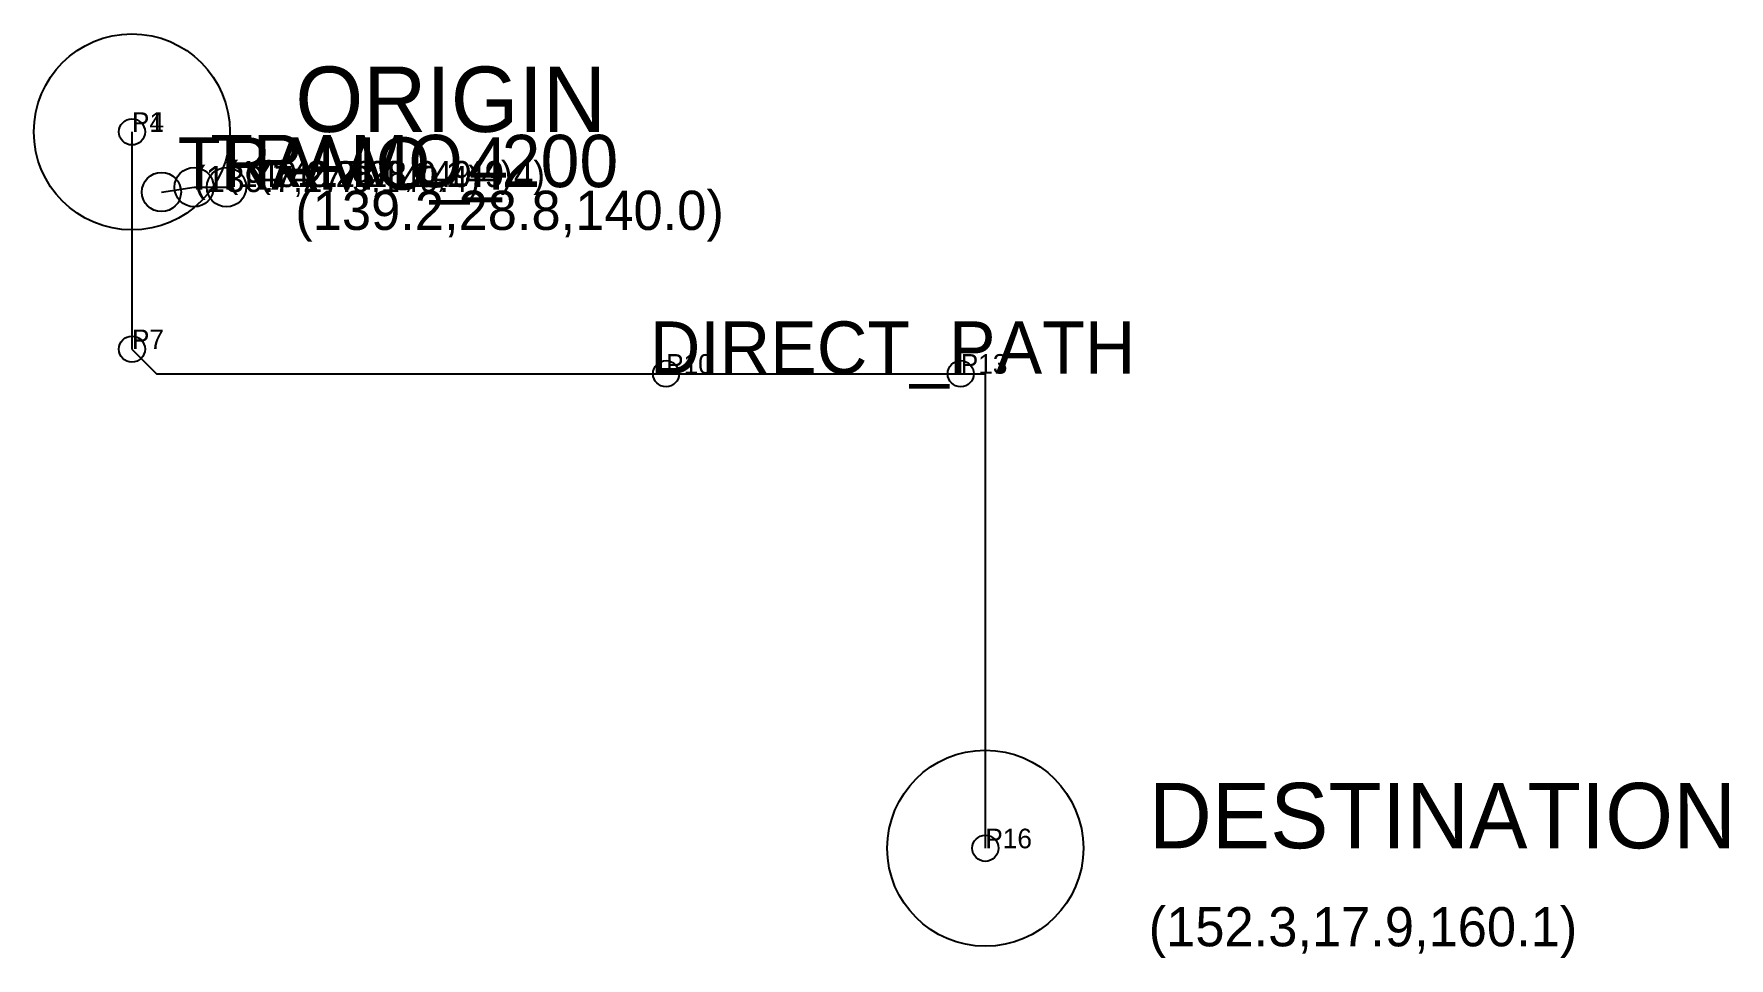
# Model space of a CAD drawing. Header units: metres. Extents: x 137.7 to 163.7, y 16.2 to 30.3.
import ezdxf

# ---------------------------------------------------------------- set-up
doc = ezdxf.new("R2010")
doc.units = ezdxf.units.M
for name, color, linetype in [('ALGORITHM_PATH', 3, 'Continuous'), ('DIRECT_PATH', 6, 'Continuous'), ('FORBIDDEN_SECTIONS', 2, 'Continuous'), ('LABELS', 7, 'Continuous'), ('ORIGIN_DEST', 4, 'Continuous')]:
    doc.layers.add(name, color=color, linetype=linetype)

msp = doc.modelspace()

# ---------------------------------------------------------------- linework, layer by layer
at = {"layer": 'ALGORITHM_PATH'}
for p, q in [((139.232, 28.845, 139.993), (139.232, 28.845, 149.386)), ((139.232, 28.845, 149.386), (139.232, 28.845, 152.313)), ((139.232, 28.845, 152.313), (139.232, 28.845, 160.703)), ((139.232, 28.845, 160.703), (139.232, 28.755, 160.703)), ((139.232, 28.755, 160.703), (139.232, 28.255, 160.703)), ((139.232, 28.255, 160.703), (139.232, 25.521, 160.703)), ((139.232, 25.521, 160.703), (139.608, 25.145, 160.703)), ((139.608, 25.145, 160.703), (147.156, 25.145, 160.703)), ((147.156, 25.145, 160.703), (147.405, 25.145, 160.6)), ((147.405, 25.145, 160.6), (147.778, 25.145, 160.227)), ((147.778, 25.145, 160.227), (148.027, 25.145, 160.124)), ((148.027, 25.145, 160.124), (151.914, 25.145, 160.124)), ((151.914, 25.145, 160.124), (152.29, 25.145, 160.124)), ((152.29, 25.145, 160.124), (152.29, 24.769, 160.124)), ((152.29, 24.769, 160.124), (152.29, 17.883, 160.124))]:
    msp.add_line(p, q, dxfattribs=at)
for centre in [(139.232, 28.845, 139.993), (139.232, 28.845, 160.703), (139.232, 25.521, 160.703), (147.405, 25.145, 160.6), (151.914, 25.145, 160.124), (152.29, 17.883, 160.124)]:
    msp.add_circle(centre, 0.2, dxfattribs=at)
at = {"layer": 'DIRECT_PATH'}
for p, q in [((139.232, 28.845, 139.993), (139.232, 28.845, 149.386)), ((139.232, 28.845, 149.386), (139.232, 28.845, 152.313)), ((139.232, 28.845, 152.313), (139.232, 28.845, 160.703)), ((139.232, 28.845, 160.703), (139.232, 28.755, 160.703)), ((139.232, 28.755, 160.703), (139.232, 28.255, 160.703)), ((139.232, 28.255, 160.703), (139.232, 25.521, 160.703)), ((139.232, 25.521, 160.703), (139.608, 25.145, 160.703)), ((139.608, 25.145, 160.703), (147.156, 25.145, 160.703)), ((147.156, 25.145, 160.703), (147.405, 25.145, 160.6)), ((147.405, 25.145, 160.6), (147.778, 25.145, 160.227)), ((147.778, 25.145, 160.227), (148.027, 25.145, 160.124)), ((148.027, 25.145, 160.124), (151.914, 25.145, 160.124)), ((151.914, 25.145, 160.124), (152.29, 25.145, 160.124)), ((152.29, 25.145, 160.124), (152.29, 24.769, 160.124)), ((152.29, 24.769, 160.124), (152.29, 17.883, 160.124))]:
    msp.add_line(p, q, dxfattribs=at)
at = {"layer": 'FORBIDDEN_SECTIONS'}
for p, q in [((139.683, 27.925, 149.385), (140.183, 28, 149.385)), ((140.183, 28, 149.385), (140.679, 28, 149.385))]:
    msp.add_line(p, q, dxfattribs=at)
for centre in [(140.183, 28, 149.385), (140.183, 28, 149.385), (140.679, 28, 149.385), (139.683, 27.925, 149.385)]:
    msp.add_circle(centre, 0.3, dxfattribs=at)
at = {"layer": 'ORIGIN_DEST'}
for centre in [(139.232, 28.845, 139.993), (152.29, 17.883, 160.124)]:
    msp.add_circle(centre, 1.5, dxfattribs=at)

# ---------------------------------------------------------------- texts
at = {"layer": 'LABELS'}
for s, height, p in [('ORIGIN', 1, (141.732, 28.845, 139.993)), ('P1', 0.3, (139.232, 28.845, 140.493)), ('P4', 0.3, (139.232, 28.845, 161.203)), ('TRAMO_200', 0.8, (140.431, 28, 149.885)), ('TRAMO_4', 0.8, (139.933, 27.962, 149.885)), ('(139.7,27.9,149.4)', 0.4, (140.183, 27.925, 148.385)), ('(140.2,28.0,149.4)', 0.4, (140.683, 28, 148.385)), ('(140.2,28.0,149.4)', 0.4, (140.683, 28, 148.385)), ('(140.7,28.0,149.4)', 0.4, (141.179, 28, 148.385)), ('(139.2,28.8,140.0)', 0.6, (141.732, 27.345, 139.993)), ('DIRECT_PATH', 0.8, (147.156, 25.145, 161.703)), ('P7', 0.3, (139.232, 25.521, 161.203)), ('P10', 0.3, (147.405, 25.145, 161.1)), ('P13', 0.3, (151.914, 25.145, 160.624)), ('DESTINATION', 1, (154.79, 17.883, 160.124)), ('P16', 0.3, (152.29, 17.883, 160.624)), ('(152.3,17.9,160.1)', 0.6, (154.79, 16.383, 160.124))]:
    msp.add_text(s, height=height, dxfattribs=at).set_placement(p)

doc.saveas('drawing.dxf')
